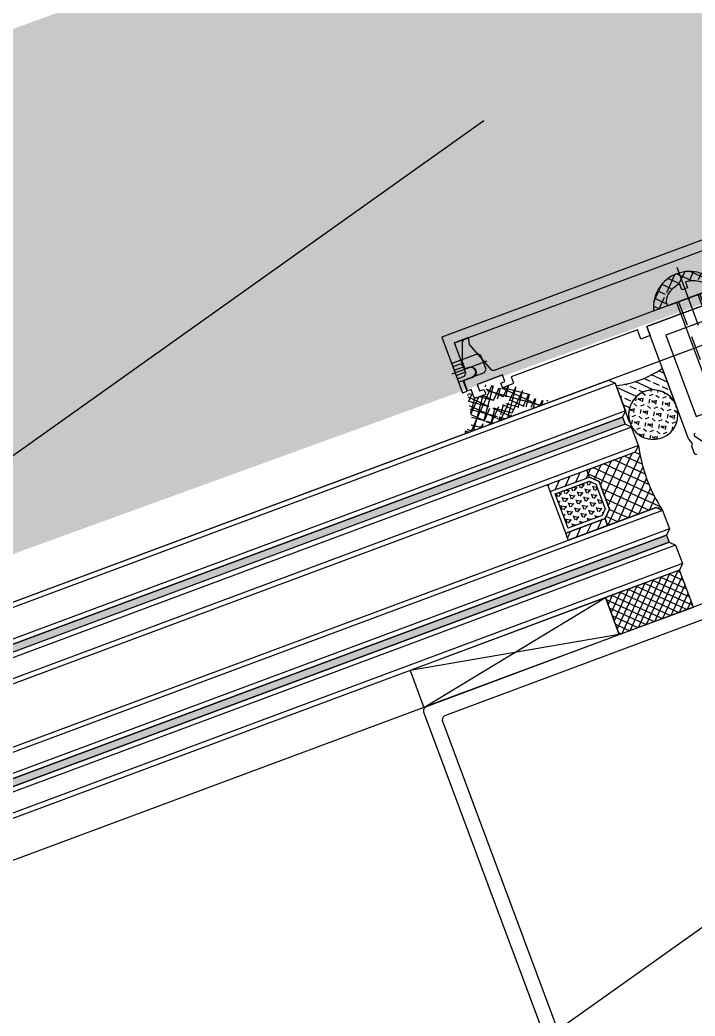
# Model space of a CAD drawing. Extents: x 12199666 to 24617114, y 1197707 to 2548648.
# Drawn here: x 12301815.4 to 12301952.1, y 1289145.8 to 1289347.6 of the extents above; entities that cross this region are included whole.
import ezdxf

# ---------------------------------------------------------------- set-up
doc = ezdxf.new("R2010")
doc.units = 0
doc.header["$LTSCALE"] = 10
doc.header["$MEASUREMENT"] = 0
for name, pattern in [('TX-PLAN-T1-F11$0$ACAD_ISO04W100', [30, 24, -3, 0, -3]), ('TX-PLAN-T1-F11$0$CENTER', [2, 1.25, -0.25, 0.25, -0.25]), ('TX-PLAN-T1-F11$0$CONTINOUS', [0]), ('TX-PLAN-T1-F11$0$DASHED', [0.75, 0.5, -0.25])]:
    doc.linetypes.add(name, pattern=pattern)
for name, color, linetype in [('TX-PLAN-T1-F11$0$01', 1, 'Continuous'), ('TX-PLAN-T1-F11$0$F-Alum', 4, 'Continuous'), ('TX-PLAN-T1-F11$0$F-Bolt', 32, 'Continuous'), ('TX-PLAN-T1-F11$0$F-center', 6, 'TX-PLAN-T1-F11$0$ACAD_ISO04W100'), ('TX-PLAN-T1-F11$0$F-dashed line', 8, 'TX-PLAN-T1-F11$0$DASHED'), ('TX-PLAN-T1-F11$0$F-Glass', 5, 'Continuous'), ('TX-PLAN-T1-F11$0$F-Glazing', 8, 'Continuous'), ('TX-PLAN-T1-F11$0$F-Misc', 1, 'Continuous'), ('TX-PLAN-T1-F11$0$F-seslants', 8, 'Continuous'), ('TX-PLAN-T1-F11$0$F_MISC', 8, 'Continuous'), ('TX-PLAN-T1-F11$0$HAT', 155, 'Continuous'), ('TX-PLAN-T1-F11$0$Hatch', 8, 'Continuous'), ('TX-PLAN-T1-F11$0$Hatch @ 1 VP1', 8, 'Continuous'), ('TX-PLAN-T1-F11$0$Hatch @ 1 VPModel', 8, 'Continuous'), ('TX-PLAN-T1-F11$0$PJ', 4, 'Continuous'), ('TX-PLAN-T1-F11$0$TC', 4, 'Continuous')]:
    doc.layers.add(name, color=color, linetype=linetype)
for name, color, linetype, lineweight in [('TX-PLAN-T1-F11$0$_EDO-ALUMINIUM-SECTION', 90, 'Continuous', 30), ('TX-PLAN-T1-F11$0$A-ANNO-SYMB', 7, 'Continuous', 25), ('TX-PLAN-T1-F11$0$幕墙线', 114, 'Continuous', 30)]:
    doc.layers.add(name, color=color, linetype=linetype, lineweight=lineweight)
doc.layers.add('TX-PLAN-T1-F11$0$bangong', color=5, linetype='Continuous', true_color=0x0000ff)

# ---------------------------------------------------------------- blocks, each defined once
blk = doc.blocks.new('*U340')
at = {"layer": 'TX-PLAN-T1-F11$0$Hatch @ 1 VP1'}
h = blk.add_hatch(dxfattribs=at)
h.set_pattern_fill('M_GASKET-PISA', color=256, style=0, pattern_type=2)
h.set_pattern_definition([(35.42361603529756, (46.60972058696914, 1.263505759628975), (-0.8694256507828639, 1.222333439680349), []), (125.4236160352975, (46.60972058696914, 1.263505759628975), (-1.222333439680349, -0.8694256507828639), [])])
edge = h.paths.add_edge_path()
edge.add_arc((-1.005758292417113, 2.700000001565058), 1.500000000000064, 269.9999999999914, 310.5724313148193)
edge.add_line((-0.03014508089836454, 1.560623478412708), (1.229683999648614, 2.639376524703948))
edge.add_arc((2.205297211167363, 1.500000001551598), 1.500000000000089, 89.99999999999142, 130.5724313148186, ccw=False)
edge.add_line((2.20529721116759, 3.000000001551598), (2.741785272946117, 3.00000000156524))
edge.add_arc((2.741785272946345, 6.00000000156524), 3.000000000000028, 269.9999999999956, 323.2382780301331)
edge.add_line((5.145179432466875, 4.204534459154274), (7.713046174758574, 7.641857975019775))
edge.add_arc((7.793159313408751, 7.58200912360553), 0.09999999999985255, 115.93827802975, 143.2382780298942, ccw=False)
edge.add_line((7.749419046879666, 7.671935699677306), (9.503507258835953, 8.525123814462859))
edge.add_arc((9.394279516007828, 8.750000003056812), 0.249999999999963, 295.9069544241082, 449.9999999998437)
edge.add_line((9.39427951600851, 9.000000003056812), (6.620583798811595, 9.000000003062269))
edge.add_line((6.620583798811595, 9.000000003062269), (4.773622509620282, 8.04671219667307))
edge.add_arc((3.62699862340969, 10.26825527831079), 2.499999999999945, 214.0621029693552, 297.299999999996, ccw=False)
edge.add_arc((1.307391891253701, 8.70000000312939), 0.2999999999997213, 34.06210296926611, 89.99999999978287)
edge.add_line((1.307391891254838, 9.000000003128662), (-1.589216802361761, 9.000000003135028))
edge.add_arc((-1.589216802362216, 8.750000003135028), 0.2499999999999152, 89.99999999989583, 256.4770942316625)
edge.add_line((-1.64767532243286, 8.506930874220416), (-0.02726917610675628, 8.096945104279257))
edge.add_arc((-0.05179766443939116, 7.999999999915417), 0.0999999999999834, -90.00000000013023, 75.80132993312759, ccw=False)
edge.add_line((-0.05179766443961853, 7.899999999915053), (-0.108955418213327, 7.899999999915053))
edge.add_arc((-0.1089554182137817, 10.39999999991505), 2.499999999999434, 215.2344178976467, 270.00000000001046, ccw=False)
edge.add_arc((-2.2326314786485, 8.900000003135574), 0.1000000000007252, 35.234417898605, 90.00000000078164)
edge.add_line((-2.232631478649864, 9.000000003135938), (-4.881168839528527, 9.000000003142304))
edge.add_arc((-4.881168839528982, 8.750000003142304), 0.2500000000000154, 89.99999999989578, 256.4770942317193)
edge.add_line((-4.939627359599399, 8.506930874227692), (-3.319221213273295, 8.096945104286533))
edge.add_arc((-3.34374970160593, 7.999999999922693), 0.0999999999999834, -90.00000000013023, 75.80132993312759, ccw=False)
edge.add_line((-3.343749701606157, 7.899999999922329), (-3.400907455379411, 7.899999999922329))
edge.add_arc((-3.400907455379865, 10.39999999992233), 2.499999999999949, 214.3262280799825, 270.0000000000104, ccw=False)
edge.add_arc((-5.548092091564513, 8.933849210224253), 0.1000000000000372, 34.32622808016425, 110.1544525972612)
edge.add_arc((-6.443927377176806, 11.37464398673728), 2.499999999999543, 265.3665045616222, 290.154452597025, ccw=False)
edge.add_line((-6.645881460149894, 8.88281442828611), (-8.091786761774756, 9.000000003144123))
edge.add_arc((-8.111982170071997, 8.750817047299279), 0.2499999999999778, 85.36650456163848, 250.7880419743665)
edge.add_line((-8.194248104436383, 8.514740119067937), (-7.412072788158412, 8.239907198840228))
edge.add_arc((-8.075076055456293, 6.352997909141777), 1.999999999999966, 8.473551534714375, 70.64005609634751, ccw=False)
edge.add_line((-6.096908078050546, 6.64770361517094), (-5.244518011203127, 2.024790390883936))
edge.add_arc((-4.749999999999773, 2.098627621301603), 0.5000000000001517, 188.4921821239047, 359.9999999997688)
edge.add_line((-4.249999999999773, 2.098627621299784), (-4.249999999999773, 2.700000001565058))
edge.add_arc((-3.949999999999818, 2.700000001565058), 0.3000000000000682, 90, 180.0000000000217, ccw=False)
edge.add_line((-3.949999999999818, 3.00000000156524), (-1.55130166063168, 3.00000000156524))
edge.add_arc((-1.55130166063168, 2.700000001565058), 0.3000000000000966, 2.7114310796605423e-11, 90, ccw=False)
edge.add_line((-1.251301660631498, 2.700000001565058), (-1.251301660631498, 1.400000001564877))
edge.add_arc((-1.051301660631452, 1.400000001564877), 0.1999999999999602, 180.0000000000408, 270)
edge.add_line((-1.051301660631452, 1.200000001565058), (-1.00575829241734, 1.200000001565058))
edge = h.paths.add_edge_path(flags=16)
edge.add_arc((-1.310476532774146, 5.200000001565058), 0.4999999999999456, 188.3111422397304, 269.9999999999739)
edge.add_line((-1.310476532774373, 4.700000001565058), (1.520024613216037, 4.700000001565058))
edge.add_arc((1.520024613216037, 5.200000001565058), 0.4999999999999762, 270, 323.238278030144)
edge.add_line((1.920590306469421, 4.900755744496564), (2.29411737345049, 5.400755744496564))
edge.add_arc((1.893551680196879, 5.700000001565058), 0.5000000000000022, 323.2382780301569, 450)
edge.add_line((1.893551680196879, 6.200000001565058), (-1.456559369031083, 6.200000001565058))
edge.add_arc((-1.456559369031311, 5.700000001565058), 0.4999999999998603, 89.99999999997395, 188.3111422397347)
edge.add_line((-1.95130821782368, 5.627725686498707), (-1.80522538156697, 5.127725686498707))
at = {"layer": 'TX-PLAN-T1-F11$0$Hatch @ 1 VPModel'}
h = blk.add_hatch(dxfattribs=at)
h.set_pattern_fill('M_GASKET-PISA', color=256, style=0, pattern_type=2)
h.set_pattern_definition([(45, (45.74999999999977, 8.999999999998408), (-1.060660171779821, 1.060660171779821), []), (135, (45.74999999999977, 8.999999999998408), (-1.060660171779821, -1.060660171779821), [])])
edge = h.paths.add_edge_path()
edge.add_arc((-1.005758292417113, 2.700000001565058), 1.500000000000064, 269.9999999999914, 310.5724313148193)
edge.add_line((-0.03014508089836454, 1.560623478412708), (1.229683999648614, 2.639376524703948))
edge.add_arc((2.205297211167363, 1.500000001551598), 1.500000000000089, 89.99999999999142, 130.5724313148186, ccw=False)
edge.add_line((2.20529721116759, 3.000000001551598), (2.741785272946117, 3.00000000156524))
edge.add_arc((2.741785272946345, 6.00000000156524), 3.000000000000028, 269.9999999999956, 323.2382780301331)
edge.add_line((5.145179432466875, 4.204534459154274), (7.713046174758574, 7.641857975019775))
edge.add_arc((7.793159313408751, 7.58200912360553), 0.09999999999985255, 115.93827802975, 143.2382780298942, ccw=False)
edge.add_line((7.749419046879666, 7.671935699677306), (9.503507258835953, 8.525123814462859))
edge.add_arc((9.394279516007828, 8.750000003056812), 0.249999999999963, 295.9069544241082, 449.9999999998437)
edge.add_line((9.39427951600851, 9.000000003056812), (6.620583798811595, 9.000000003062269))
edge.add_line((6.620583798811595, 9.000000003062269), (4.773622509620282, 8.04671219667307))
edge.add_arc((3.62699862340969, 10.26825527831079), 2.499999999999945, 214.0621029693552, 297.299999999996, ccw=False)
edge.add_arc((1.307391891253701, 8.70000000312939), 0.2999999999997213, 34.06210296926611, 89.99999999978287)
edge.add_line((1.307391891254838, 9.000000003128662), (-1.589216802361761, 9.000000003135028))
edge.add_arc((-1.589216802362216, 8.750000003135028), 0.2499999999999152, 89.99999999989583, 256.4770942316625)
edge.add_line((-1.64767532243286, 8.506930874220416), (-0.02726917610675628, 8.096945104279257))
edge.add_arc((-0.05179766443939116, 7.999999999915417), 0.0999999999999834, -90.00000000013023, 75.80132993312759, ccw=False)
edge.add_line((-0.05179766443961853, 7.899999999915053), (-0.108955418213327, 7.899999999915053))
edge.add_arc((-0.1089554182137817, 10.39999999991505), 2.499999999999434, 215.2344178976467, 270.00000000001046, ccw=False)
edge.add_arc((-2.2326314786485, 8.900000003135574), 0.1000000000007252, 35.234417898605, 90.00000000078164)
edge.add_line((-2.232631478649864, 9.000000003135938), (-4.881168839528527, 9.000000003142304))
edge.add_arc((-4.881168839528982, 8.750000003142304), 0.2500000000000154, 89.99999999989578, 256.4770942317193)
edge.add_line((-4.939627359599399, 8.506930874227692), (-3.319221213273295, 8.096945104286533))
edge.add_arc((-3.34374970160593, 7.999999999922693), 0.0999999999999834, -90.00000000013023, 75.80132993312759, ccw=False)
edge.add_line((-3.343749701606157, 7.899999999922329), (-3.400907455379411, 7.899999999922329))
edge.add_arc((-3.400907455379865, 10.39999999992233), 2.499999999999949, 214.3262280799825, 270.0000000000104, ccw=False)
edge.add_arc((-5.548092091564513, 8.933849210224253), 0.1000000000000372, 34.32622808016425, 110.1544525972612)
edge.add_arc((-6.443927377176806, 11.37464398673728), 2.499999999999543, 265.3665045616222, 290.154452597025, ccw=False)
edge.add_line((-6.645881460149894, 8.88281442828611), (-8.091786761774756, 9.000000003144123))
edge.add_arc((-8.111982170071997, 8.750817047299279), 0.2499999999999778, 85.36650456163848, 250.7880419743665)
edge.add_line((-8.194248104436383, 8.514740119067937), (-7.412072788158412, 8.239907198840228))
edge.add_arc((-8.075076055456293, 6.352997909141777), 1.999999999999966, 8.473551534714375, 70.64005609634751, ccw=False)
edge.add_line((-6.096908078050546, 6.64770361517094), (-5.244518011203127, 2.024790390883936))
edge.add_arc((-4.749999999999773, 2.098627621301603), 0.5000000000001517, 188.4921821239047, 359.9999999997688)
edge.add_line((-4.249999999999773, 2.098627621299784), (-4.249999999999773, 2.700000001565058))
edge.add_arc((-3.949999999999818, 2.700000001565058), 0.3000000000000682, 90, 180.0000000000217, ccw=False)
edge.add_line((-3.949999999999818, 3.00000000156524), (-1.55130166063168, 3.00000000156524))
edge.add_arc((-1.55130166063168, 2.700000001565058), 0.3000000000000966, 2.7114310796605423e-11, 90, ccw=False)
edge.add_line((-1.251301660631498, 2.700000001565058), (-1.251301660631498, 1.400000001564877))
edge.add_arc((-1.051301660631452, 1.400000001564877), 0.1999999999999602, 180.0000000000408, 270)
edge.add_line((-1.051301660631452, 1.200000001565058), (-1.00575829241734, 1.200000001565058))
edge = h.paths.add_edge_path(flags=16)
edge.add_arc((-1.310476532774146, 5.200000001565058), 0.4999999999999456, 188.3111422397304, 269.9999999999739)
edge.add_line((-1.310476532774373, 4.700000001565058), (1.520024613216037, 4.700000001565058))
edge.add_arc((1.520024613216037, 5.200000001565058), 0.4999999999999762, 270, 323.238278030144)
edge.add_line((1.920590306469421, 4.900755744496564), (2.29411737345049, 5.400755744496564))
edge.add_arc((1.893551680196879, 5.700000001565058), 0.5000000000000022, 323.2382780301569, 450)
edge.add_line((1.893551680196879, 6.200000001565058), (-1.456559369031083, 6.200000001565058))
edge.add_arc((-1.456559369031311, 5.700000001565058), 0.4999999999998603, 89.99999999997395, 188.3111422397347)
edge.add_line((-1.95130821782368, 5.627725686498707), (-1.80522538156697, 5.127725686498707))
blk = doc.blocks.new('TX-PLAN-T1-F11$0$A$C08103915')
at = {"layer": 'TX-PLAN-T1-F11$0$Hatch'}
blk.add_blockref('*U340', (0, 0), dxfattribs=at)
blk = doc.blocks.new('*U170')
at = {"layer": 'TX-PLAN-T1-F11$0$HAT'}
h = blk.add_hatch(dxfattribs=at)
h.set_pattern_fill('ANSI33', color=256, scale=0.8333333333333334)
h.set_pattern_definition([(45, (-71600.10462562989, -19870.70319001427), (-1.870886691889406, 1.870886691889406), []), (45, (-71598.23373812989, -19870.70319001427), (-1.870886691889406, 1.870886691889406), [1.322916666666667, -0.6614583333333337])])
edge = h.paths.add_edge_path()
edge.add_arc((5, 18.47060166783501), 19.13538936034043, 254.8530260690202, 285.14697393097975, ccw=False)
edge.add_line((0, -5.921189464667496e-16), (0, -7.911287266330572))
edge.add_arc((5, -8.171557151248035), 5.006769458742329, 2.979783772836811, 177.0202162271633, ccw=False)
edge.add_line((10, -7.911287266330572), (10, -8.881784197001252e-16))
h = blk.add_hatch(dxfattribs=at)
h.set_pattern_fill('HEX', color=256, scale=0.8333333333333334)
h.set_pattern_definition([(0, (-71600.10462562989, -19870.70319001427), (0, 1.374815), [0.79375, -1.5875]), (120, (-71600.10462562989, -19870.70319001427), (-1.190624715503903, -0.6874074999999996), [0.7937499999999992, -1.587499999999998]), (59.99999999999999, (-71599.31087562989, -19870.70319001427), (-1.190624715503903, 0.6874075000000001), [0.7937499999999998, -1.5875])])
edge = h.paths.add_edge_path()
edge.add_arc((5, -8.17155715124803), 5.006769458742329, 0, 360)
at = {"layer": 'TX-PLAN-T1-F11$0$01'}
blk.add_lwpolyline([(10, -5.921189464667496e-16, -0.1329575385010826), (0, -5.921189464667496e-16), (0, -7.911287266330572, -0.9492999147649731), (10, -7.911287266330572)], format="xyb", close=True, dxfattribs=at)
blk.add_circle((5, -8.17155715124803), 5.006769458742329, dxfattribs=at)
blk = doc.blocks.new('*U163')
at = {"linetype": 'Continuous'}
for points in [[(-39.56000000512402, 1.000000000547189), (-39.55999974921176, 715.1501505394342), (-41.07999974921176, 715.1501505388864), (-41.08000000512402, 0.9999999999995453)], [(-14.04000000000174, 1.000000001268106), (-14.03999974408948, 715.1501505401551), (-15.55999974408948, 715.150150540155), (-15.56000000000174, 1.000000001268219)]]:
    blk.add_hatch(color=4, dxfattribs=at).paths.add_polyline_path(points)
at = {"layer": 'TX-PLAN-T1-F11$0$TC'}
h = blk.add_hatch(dxfattribs=at)
h.set_pattern_fill('ANSI31', color=256, scale=0.5, style=0)
h.set_pattern_definition([(45, (41571.46289831595, 2291.421798867439), (-1.122532015133644, 1.122532015133644), [])])
h.paths.add_polyline_path([(-32.06000000512402, 19.99999538405465), (-32.06000001701294, 11.49999538405465), (-33.56000002024346, 11.49999538405465), (-33.56000000835455, 19.99999538405465)])
h = blk.add_hatch(dxfattribs=at)
h.set_pattern_fill('HONEY', color=256, scale=0.3, style=0)
h.set_pattern_definition([(0, (41571.46289831595, 2291.421798879027), (1.42875, 0.8248889999999999), [0.9524999999999999, -1.905]), (120, (41571.46289831595, 2291.421798879027), (-1.428749829302342, 0.8248892956570172), [0.9524999999999981, -1.904999999999996]), (59.99999999999999, (41571.46289831595, 2291.421798879027), (1.706976584081587e-07, 1.649778295657017), [-1.905, 0.9524999999999999])])
h.paths.add_polyline_path([(-24.89137084665388, 10.79999538405756), (-23.8599999967523, 11.83136623395914), (-23.8599999967523, 19.19999538405902), (-31.26000000836619, 19.19999538405902), (-31.26000000836619, 11.83136623395914), (-30.22862915846461, 10.79999538405756)])
h = blk.add_hatch(dxfattribs=at)
h.set_pattern_fill('ANSI31', color=256, scale=0.5, style=0)
h.set_pattern_definition([(45, (41571.46289831595, 2291.421798879027), (-1.122532015133644, 1.122532015133644), [])])
h.paths.add_polyline_path([(-23.06000000865286, 19.99999538405465), (-23.05999999676395, 11.49999538405465), (-21.55999999353342, 11.49999538405465), (-21.56000000542234, 19.99999538405465)])
h = blk.add_hatch(dxfattribs=at)
h.set_pattern_fill('ANSI31', color=256, scale=0.5, style=0)
h.set_pattern_definition([(45, (41571.46289831595, 2291.421798876314), (-1.122532015133644, 1.122532015133644), [])])
h.paths.add_polyline_path([(-23.05999999999447, 19.99999538405465), (-23.05999998811283, 11.49999538405465), (-21.55999998488231, 11.49999538405465), (-21.55999999676395, 19.99999538405465)])
h = blk.add_hatch(dxfattribs=at)
h.set_pattern_fill('ANSI37', color=256, scale=0.5, style=0)
h.set_pattern_definition([(45, (41571.46289831595, 2291.421798879027), (-1.122532015133644, 1.122532015133644), []), (135, (41571.46289831595, 2291.421798879027), (-1.122532015133644, -1.122532015133644), [])])
edge = h.paths.add_edge_path()
edge.add_line((-27.560000006521, 9.999995384054653), (-30.56000000835455, 9.999995384054653))
edge.add_line((-30.56000000835455, 9.999995384054653), (-32.06000000835455, 11.49999538405465))
edge.add_line((-32.06000000835455, 11.49999538405465), (-33.56000000512402, 11.49999538405465))
edge.add_line((-33.56000000512402, 11.49999538405465), (-33.56000000512402, 1.000000001267761))
edge.add_line((-33.56000000512402, 1.000000001267761), (-34.56000000512402, 1.267761007284207e-09))
edge.add_arc((-27.56000000688844, -31.14559677375994), 31.92253433623205, 77.33320347818409, 102.66679652181591, ccw=False)
edge.add_line((-20.56000000865286, 1.267761007284207e-09), (-21.56000000865286, 1.000000001267761))
edge.add_line((-21.56000000865286, 1.000000001267761), (-21.56000000865286, 11.49999538405465))
edge.add_line((-21.56000000865286, 11.49999538405465), (-23.06000000542234, 11.49999538405465))
edge.add_line((-23.06000000542234, 11.49999538405465), (-24.56000000542234, 9.999995384054653))
edge.add_line((-24.56000000542234, 9.999995384054653), (-27.560000006521, 9.999995384054653))
at = {"color": 4, "linetype": 'Continuous'}
for points in [[(-39.56000000512402, 1.000000000547189), (-39.55999974921176, 715.1501505394342), (-41.07999974921176, 715.1501505388864), (-41.08000000512402, 0.9999999999995453)], [(-14.04000000000174, 1.000000001268106), (-14.03999974408948, 715.1501505401551), (-15.55999974408948, 715.150150540155), (-15.56000000000174, 1.000000001268219)]]:
    blk.add_lwpolyline(points, close=True, dxfattribs=at)
at = {"layer": 'TX-PLAN-T1-F11$0$F-Glass'}
for points in [[(-49.07999974921176, 715.1501505388866), (-49.08000000512402, 0.9999999999995453), (-48.08000000512402, -4.547473508864641e-13), (-42.08000000512402, -4.547473508864641e-13), (-41.08000000512402, 0.9999999999995453), (-41.07999974921176, 715.1501505388868)], [(-33.55999974921176, 715.150150540155), (-33.56000000512402, 1.000000001267765), (-34.56000000512402, 1.267764559997886e-09), (-38.56000000512402, 5.471889608088532e-10), (-39.56000000512402, 1.000000000547189), (-39.55999974921176, 715.1501505394344)], [(-21.55999974408948, 715.150150540155), (-21.55999999999447, 1.000000001267765), (-20.55999999999447, 1.267764559997886e-09), (-16.55999999999447, 1.267764559997886e-09), (-15.55999999999447, 1.000000001267765), (-15.55999974408948, 715.150150540155)], [(-14.03999974408948, 715.1501505401551), (-14.04000000000174, 1.000000001268106), (-13.04000000000174, 1.268105620511051e-09), (-9.040000000001742, 1.988681219700084e-09), (-8.040000000001742, 1.000000001988681), (-8.03999974408948, 715.150150540876)]]:
    blk.add_lwpolyline(points, dxfattribs=at)
at = {"layer": 'TX-PLAN-T1-F11$0$PJ'}
for points in [[(-32.06000000512402, 19.99999538405465), (-32.06000001701294, 11.49999538405465), (-33.56000002024346, 11.49999538405465), (-33.56000000835455, 19.99999538405465)], [(-23.06000000865286, 19.99999538405465), (-23.05999999676395, 11.49999538405465), (-21.55999999353342, 11.49999538405465), (-21.56000000542234, 19.99999538405465)], [(-23.05999999999447, 19.99999538405465), (-23.05999998811283, 11.49999538405465), (-21.55999998488231, 11.49999538405465), (-21.55999999676395, 19.99999538405465)]]:
    blk.add_lwpolyline(points, close=True, dxfattribs=at)
at = {"layer": 'TX-PLAN-T1-F11$0$PJ', "ltscale": 3}
for points in [[(-24.55999999676395, 9.999995384054653), (-23.05999999676395, 11.49999538405465), (-23.05999999676395, 19.99999538405465), (-32.06000000835455, 19.99999538405465), (-32.06000000835455, 11.49999538405465), (-30.56000000835455, 9.999995384054653)], [(-24.89137084665388, 10.79999538405756), (-23.8599999967523, 11.83136623395914), (-23.8599999967523, 19.19999538405902), (-31.26000000836619, 19.19999538405902), (-31.26000000836619, 11.83136623395914), (-30.22862915846461, 10.79999538405756)]]:
    blk.add_lwpolyline(points, close=True, dxfattribs=at)
at = {"layer": 'TX-PLAN-T1-F11$0$PJ'}
blk.add_lwpolyline([(-27.560000006521, 9.999995384054653), (-30.56000000835455, 9.999995384054653), (-32.06000000835455, 11.49999538405465), (-33.56000000512402, 11.49999538405465), (-33.56000000512402, 1.000000001267761), (-34.56000000512402, 1.267761007284207e-09, -0.1109910802000259), (-20.56000000865286, 1.267761007284207e-09), (-21.56000000865286, 1.000000001267761), (-21.56000000865286, 11.49999538405465), (-23.06000000542234, 11.49999538405465), (-24.56000000542234, 9.999995384054653)], format="xyb", close=True, dxfattribs=at)
at = {"layer": 'TX-PLAN-T1-F11$0$TC', "color": 9, "linetype": 'Continuous'}
for p, q in [((-48.08000000512402, -4.547473508864641e-13), (-48.07999974921176, 715.1501505388866)), ((-42.08000000512402, -4.547473508864641e-13), (-42.07999974921176, 715.1501505388868)), ((-38.56000000512402, 5.471889608088532e-10), (-38.55999974921176, 715.1501505394344)), ((-34.56000000512402, 1.267764559997886e-09), (-34.55999974921176, 715.150150540155)), ((-20.55999999999447, 1.267764559997886e-09), (-20.55999974408948, 715.150150540155)), ((-16.55999999999447, 1.267764559997886e-09), (-16.55999974408948, 715.150150540155)), ((-13.04000000000174, 1.268105620511051e-09), (-13.03999974408948, 715.1501505401551)), ((-9.040000000001742, 1.988681219700084e-09), (-9.03999974408948, 715.150150540876))]:
    blk.add_line(p, q, dxfattribs=at)
blk = doc.blocks.new('*U162')
at = {"layer": 'TX-PLAN-T1-F11$0$F-Misc'}
blk.add_lwpolyline([(0, -8.000024006068998), (0, 0), (-42.21253623487424, 0), (-42.21253623487424, -8.000024006068998)], close=True, dxfattribs=at)
for points in [[(0, -8.000024006068998), (-42.21253623487424, 0)], [(-42.21253623487424, -8.000024006068998), (0, 0)]]:
    blk.add_lwpolyline(points, dxfattribs=at)
blk = doc.blocks.new('TX-PLAN-T1-F11$0$ld')
blk.add_lwpolyline([(2, 3.637978807091713e-12), (2, 5.599999999954889), (1.5, 6.099999999954889), (-1.5, 6.099999999954889), (-2, 5.599999999954889), (-2, -3.637978807091713e-12)])
at = {"layer": 'TX-PLAN-T1-F11$0$A-ANNO-SYMB', "color": 0}
blk.add_line((-2, -3.637978807091713e-12), (2, 3.637978807091713e-12), dxfattribs=at)
at = {"layer": 'TX-PLAN-T1-F11$0$F-center'}
blk.add_lwpolyline([(0, -0.6418073780077975), (0, 6.887223995901877)], dxfattribs=at)
at = {"layer": 'TX-PLAN-T1-F11$0$F-dashed line'}
for points in [[(1.299999999988358, 3.637978807091713e-12), (1.299999999988358, 1.519894829230907), (0.7404679261962883, 1.999999999952706), (-0.7404679261962883, 1.999999999952706), (-1.299999999988358, 1.519894829230907), (-1.299999999988358, -3.637978807091713e-12)], [(-0.5557468123733997, 0), (-0.5557468123733997, 1.999999999952706)], [(0.5557468123733997, 0), (0.5557468123733997, 1.999999999952706)]]:
    blk.add_lwpolyline(points, dxfattribs=at)
blk = doc.blocks.new('TX-PLAN-T1-F11$0$qertqtwet')
at = {"layer": 'TX-PLAN-T1-F11$0$F-Glazing'}
h = blk.add_hatch(dxfattribs=at)
h.set_pattern_fill('ANSI37', color=256, angle=270.0000000000034, style=0)
h.set_pattern_definition([(315.0000000000033, (-29614.42304775224, -25731.69154979243), (1.122532015133579, 1.122532015133709), []), (45.00000000000334, (-29614.42304775224, -25731.69154979243), (-1.122532015133709, 1.122532015133579), [])])
h.paths.add_polyline_path([(-29820.57937317537, -22812.52878940574), (-29818.8122062625, -22812.52878940575), (-29818.8122062625, -22810.33161240899, 0.323428697050681), (-29824.22649746502, -22816.97082330404), (-29822.2096299913, -22816.97082330405, -0.1185157189850159), (-29821.23881053725, -22812.93261066923, -0.2818610536571748)])
h.paths.add_polyline_path([(-29822.2096299913, -22816.97082330405), (-29824.22649746502, -22816.97082330404, 0.3560576311528728), (-29818.8122062625, -22824.46540130571), (-29818.8122062625, -22821.41285720236), (-29820.57937317537, -22821.41285720236, -0.2818610536571745), (-29821.23881053725, -22821.00903593886, -0.1185157189850159)])
at = {"color": 8, "linetype": 'TX-PLAN-T1-F11$0$DASHED'}
for p, q in [((-29818.81220626278, -22814.88745477372, -46928.13187290396), (-29758.81220626278, -22814.88745477372, -46928.13187290396)), ((-29818.81220626278, -22814.88745477372, -46928.13187290396), (-29758.81220626278, -22814.88745477372, -46928.13187290396)), ((-29818.81220626278, -22819.05412144038, -46928.13187290396), (-29758.81220626278, -22819.05412144038, -46928.13187290396)), ((-29818.81220626278, -22819.05412144038, -46928.13187290396), (-29758.81220626278, -22819.05412144038, -46928.13187290396))]:
    blk.add_line(p, q, dxfattribs=at)
at = {"color": 8, "linetype": 'TX-PLAN-T1-F11$0$CENTER'}
blk.add_line((-29825.47887292947, -22816.97078810705, -46928.13187290396), (-29754.64553959612, -22816.97078810705, -46928.13187290396), dxfattribs=at)
blk.add_line((-29825.47887292947, -22816.97078810705, -46928.13187290396), (-29754.64553959612, -22816.97078810705, -46928.13187290396), dxfattribs=at)
blk.add_arc((-29816.92428280844, -22817.39850685732, -23464.06593645198), 7.314728437362906, 104.9572881810436, 255.0427118187282)
at = {"layer": 'TX-PLAN-T1-F11$0$F-Bolt', "elevation": -46928.13187290396}
blk.add_lwpolyline([(-29820.98789410364, -22820.49255707884, 0.2099352819367999), (-29819.32357117219, -22821.47078796239), (-29818.81220753584, -22821.47078810705), (-29818.81220498975, -22812.47078810705), (-29819.3235686261, -22812.47078796277, 0.2099352819368), (-29820.98789211101, -22813.44901790502, 0.1433843212667726), (-29822.08493336194, -22816.35715081947), (-29820.79994085657, -22816.35715118109), (-29820.79994120376, -22817.58442390836), (-29822.08493370902, -22817.58442354483, 0.1433843212667727)], format="xyb", close=True, dxfattribs=at)
blk.add_lwpolyline([(-29820.98789410364, -22820.49255707884, 0.2099352819367999), (-29819.32357117219, -22821.47078796239), (-29818.81220753584, -22821.47078810705), (-29818.81220498975, -22812.47078810705), (-29819.3235686261, -22812.47078796277, 0.2099352819368), (-29820.98789211101, -22813.44901790502, 0.1433843212667726), (-29822.08493336194, -22816.35715081947), (-29820.79994085657, -22816.35715118109), (-29820.79994120376, -22817.58442390836), (-29822.08493370902, -22817.58442354483, 0.1433843212667727)], format="xyb", close=True, dxfattribs=at)
blk.add_lwpolyline([(-29818.81220626278, -22819.47078810705), (-29759.22887292947, -22819.47078810705), (-29758.81220626278, -22819.05412144038), (-29758.81220626278, -22814.88745477372), (-29759.22887292947, -22814.47078810705), (-29818.81220626278, -22814.47078810705)], dxfattribs=at)
blk.add_lwpolyline([(-29818.81220626278, -22819.47078810705), (-29759.22887292947, -22819.47078810705), (-29758.81220626278, -22819.05412144038), (-29758.81220626278, -22814.88745477372), (-29759.22887292947, -22814.47078810705), (-29818.81220626278, -22814.47078810705)], dxfattribs=at)
blk = doc.blocks.new('*U193')
at = {"layer": 'TX-PLAN-T1-F11$0$F-seslants'}
h = blk.add_hatch(dxfattribs=at)
h.set_pattern_fill('ANSI37', color=256, scale=9.999999999999995, angle=30.01599999542883)
h.set_pattern_definition([(75.01599999542881, (3490.544448646251, 60834.22844893679), (-1.207497580646402, 0.3231866221443672), []), (165.0159999954287, (3490.544448646251, 60834.22844893679), (-0.3231866221443678, -1.207497580646402), [])])
h.paths.add_polyline_path([(469.7937156085391, -538.542800594063), (455.9395437089261, -546.5466697196389), (459.9414782244712, -553.4737555874599), (473.7956501238514, -545.4698864619568)])
at = {"layer": 'TX-PLAN-T1-F11$0$F-Alum'}
blk.add_line((506.3449489404447, -517.4263246265182), (1074.011602525134, -189.4724320953683), dxfattribs=at)
for points in [[(455.4729844129179, -567.7718404594343), (455.4729844129179, -567.7718404594343), (446.3959872892592, -552.0601956466271), (505.8266415628605, -517.7257626117789, 0.4142135629107179), (506.192285489291, -516.359635047178), (401.1615129876882, -334.5582640464709), (322.3892650641501, -380.0667758264462)], [(439.369238186162, -573.3344405092794), (418.1223877749871, -585.6092291673849), (325.3936407528818, -425.1025364142552), (325.3857700543012, -381.800288240629), (399.198695463594, -339.1568885540619, -0.4142135618083592), (400.5648230256047, -339.522532479692), (502.0939028023276, -515.2627032643359, -0.4142135629305874), (501.7282588758972, -516.6288308289368), (442.4707817491144, -550.8632155012601, 0.4142135623737295), (442.397652963642, -551.1364410138922), (451.2549298969097, -566.4678058499121)], [(461.4410789583344, -581.2579472162324, 0.5206607007260496), (461.4837110906374, -580.7682579129614), (459.6484452183358, -579.9007907893683, 0.2679490000005528)], [(460.3921727570705, -577.1994643999496, -0.414214000003529), (460.8150092749856, -577.16468971016, -0.08748899999878039), (460.8815638804808, -577.2448508192174), (461.6254686759785, -578.5489749854896, -0.2637250000033299), (461.6262621562928, -578.8448641096329, 0.3595080000004977), (461.6936102539767, -579.2209144837834), (462.4485554799903, -579.8611204480549, -0.08610609256696022), (462.5581134948879, -579.9923422110442), (474.7123951152898, -601.0306250431167), (466.1576926645357, -605.9728779365832), (457.6130095296539, -610.9093424355378)], [(385.3697887959424, -667.0497999373765), (477.5342742071953, -613.8042877217376), (477.5342742069624, -613.8042877217231), (494.8519890848547, -603.7994513208541), (494.8519890848547, -603.7994513208978), (515.2526503666304, -592.0135269059829), (509.2227795810904, -581.5762165036285), (508.3568938372191, -582.0764583237324), (509.5112178020645, -584.0745173121395), (507.7794463143218, -585.0750009522017, 1), (508.7799299543258, -586.8067724399589), (509.6458156981971, -586.3065306199424), (512.5203952384181, -591.2822390548536), (509.9227380075026, -592.7829645162565), (509.9227380093653, -592.7829645187594), (512.5203952402808, -591.2822390573419), (512.520395238651, -591.2822390583169), (495.5832769325934, -601.067196193093)]]:
    blk.add_lwpolyline(points, format="xyb", dxfattribs=at)
for points in [[(474.7123976727016, -601.0306235656317), (473.7119150084909, -599.2988515140751), (475.4436870599166, -598.2983688498207), (476.4441697243601, -600.0301409013337), (500.0577016519383, -586.3880869724089), (499.4252806827426, -585.2934078017715), (499.4164095895831, -585.1463000204094), (499.4975773838814, -585.0232911393541), (501.2667130958289, -584.001221339262), (501.3808508836664, -583.9352813521982), (501.5368297582027, -584.0735180404299), (501.9489546776749, -584.7868792145746), (501.1499901625793, -585.248459124341), (501.8648361156229, -586.4858105297317), (506.6015543118119, -583.7493010650505), (505.8867083590012, -582.5119496595871), (505.0877438439056, -582.9735295692808), (504.6756189246662, -582.2601683951216), (504.6337778379675, -582.0559917198116), (504.7149456322659, -581.9329828387272), (506.4840813442133, -580.9109130386933), (506.63118912559, -580.90204194549), (506.7541980065871, -580.9832097398466), (507.6503789238632, -582.5344400618924), (508.3352056511212, -582.1388001393061), (509.3243054575287, -583.8508669573057), (509.3052286580205, -583.8618880568538)], [(495.5832769325934, -601.067196193093), (495.5832769325934, -601.0671961930348), (474.8020190792158, -613.0729998740571), (474.8020190792158, -613.0729998739698), (386.1010766436812, -664.3175448094407)], [(381.2788209777791, -657.8256456259696), (381.2597441703547, -657.8366667300434), (380.0398544089403, -655.7251176545396), (455.8812394279521, -611.9098305052466), (454.8807539343834, -610.1780535563303), (456.612525985809, -609.1775708921195), (457.6130086500198, -610.909342943618), (474.7123976727016, -601.0306235656317)]]:
    blk.add_lwpolyline(points, dxfattribs=at)
at = {"layer": 'TX-PLAN-T1-F11$0$F-Alum', "linetype": 'TX-PLAN-T1-F11$0$CONTINOUS', "ltscale": 15555}
blk.add_lwpolyline([(386.8719783208799, -654.5943518436106), (467.0768878774252, -608.2581576754019), (467.1865810544696, -607.8483194061846), (467.5964193237014, -607.9580125833891), (503.7120713072363, -587.0931818447134, -0.2963790067036685), (504.2562180578243, -587.1217130389268), (509.5048460268881, -591.414830050373), (509.7787096002139, -592.4164107431134, 0.5575365158333588), (510.0783953033388, -592.5775490900851), (510.7740861696657, -592.1756327085313, 0.2840790438404123), (511.0230586079415, -591.712592832002), (510.4276106373873, -587.9536942196864, 0.1428492727586986), (510.3876624978147, -587.7905220380635), (509.6092513059266, -586.4431433763093), (508.8299541363958, -586.8933610143285, -1), (507.7294221322518, -584.988412377832), (509.1581635049079, -584.1629961035942, 0.414213562373095), (509.2678566819523, -583.753157834406), (509.2678566819523, -583.753157834406)], format="xyb", dxfattribs=at)
at = {"layer": 'TX-PLAN-T1-F11$0$F-Alum'}
blk.add_lwpolyline([(458.7099413010292, -606.8109597437433), (470.6140261408873, -599.933700118956), (461.8043520050123, -584.6847326377465), (449.900267165387, -591.5619922624755)], close=True, dxfattribs=at)
at = {"layer": 'TX-PLAN-T1-F11$0$F-seslants'}
blk.add_lwpolyline([(469.7937156085391, -538.542800594063), (455.9395437089261, -546.5466697196389), (459.9414782244712, -553.4737555874599), (473.7956501238514, -545.4698864619568)], close=True, dxfattribs=at)
at = {"layer": 'TX-PLAN-T1-F11$0$F_MISC', "xscale": -1}
for name, p, rotation in [('*U163', (455.0536482434254, -547.0122760293452), 300.0159999954287), ('*U170', (470.1903338946868, -593.2032168353762, -7.751101684824493e-07), 210.0159999748984)]:
    blk.add_blockref(name, p, dxfattribs=dict(at, rotation=rotation))
at = {"layer": 'TX-PLAN-T1-F11$0$F_MISC'}
for name, p, rotation in [('*U162', (473.7956621800549, -545.4699073303491), 210.0159999954284), ('TX-PLAN-T1-F11$0$qertqtwet', (-34206.12903104257, 13797.59694571102, 46928.13187290396), 120.0159999954234), ('TX-PLAN-T1-F11$0$ld', (511.3775871859398, -585.3060469798511), 120.0159999754226)]:
    blk.add_blockref(name, p, dxfattribs=dict(at, rotation=rotation))
at = {"layer": 'TX-PLAN-T1-F11$0$F_MISC', "extrusion": (-4.753630675954406e-07, 1.025034717925372e-06, 0.9999999999993616), "xscale": -1, "rotation": 30.0159998354306}
blk.add_blockref('TX-PLAN-T1-F11$0$A$C08103915', (504.5562576858272, -585.4893207987, -0.000829449095474531), dxfattribs=at)
blk = doc.blocks.new('TX-PLAN-T1-F11$0$A$C21521A5F')
at = {"rotation": 90}
blk.add_blockref('*U193', (388.7170751225203, 19760.21975712478, 0.0004146164392175001), dxfattribs=at)
blk = doc.blocks.new('TX-PLAN-T1-F11$0$标准层幕墙0118')
at = {"color": 3, "rotation": 90}
blk.add_blockref('TX-PLAN-T1-F11$0$A$C21521A5F', (22760.21984725795, 37461.28223098579, -0.0004146164392191675), dxfattribs=at)
blk = doc.blocks.new('TX-PLAN-T1-F11')
at = {"layer": 'TX-PLAN-T1-F11$0$bangong'}
h = blk.add_hatch(dxfattribs=at)
h.set_pattern_fill('ANSI31', color=256, scale=100)
h.set_pattern_definition([(35.42361568638237, (12267498.76065116, 1237188.209494983), (-92.0142139200649, 129.363622926511), [])])
h.paths.add_polyline_path([(12311684.18336611, 1287370.210507017), (12310206.36976081, 1278610.927855134), (12302958.7966133, 1279833.690537009), (12302775.84162168, 1278749.276510726), (12300113.46885065, 1279198.456067521), (12299082.01873722, 1273084.854827092), (12299673.66233511, 1272985.036269651), (12298342.75916021, 1265096.519714597), (12297751.20815149, 1265196.322650944), (12297252.11954068, 1262238.129415706), (12297843.6397387, 1262138.331677556), (12297460.90569874, 1259869.79413769), (12299531.67664484, 1259520.426090187), (12299348.73406536, 1258436.086736571), (12307533.15646735, 1257055.260102745), (12306093.66360394, 1248523.111785988), (12305034.8156649, 1248138.598779066), (12304987.2896874, 1248120.884374847), (12304730.88532002, 1248810.1552251), (12304726.2279362, 1248813.755302423), (12304668.76189766, 1248792.335929501), (12303555.71862895, 1248388.142278736), (12303508.19265145, 1248370.427874517), (12303251.78828407, 1249059.69872477), (12303247.13090024, 1249063.298802093), (12303189.66486171, 1249041.879429172), (12302076.62159299, 1248637.685778406), (12302029.09561549, 1248619.971374187), (12301772.69124811, 1249309.242224441), (12301768.03386428, 1249312.842301764), (12301710.56782575, 1249291.422928842), (12300597.52455704, 1248887.229278077), (12300549.99857954, 1248869.514873858), (12300293.59421215, 1249558.785724111), (12300288.93682833, 1249562.385801434), (12300231.47078979, 1249540.966428512), (12299118.42752108, 1249136.772777747), (12299070.90154358, 1249119.058373528), (12298814.4971762, 1249808.329223781), (12298809.83979237, 1249811.929301104), (12298752.37375384, 1249790.509928182), (12297639.33048512, 1249386.316277418), (12297591.80450763, 1249368.601873198), (12297335.40014024, 1250057.872723451), (12297330.74275642, 1250061.472800774), (12297273.27671788, 1250040.053427853), (12296160.23344917, 1249635.859777088), (12296112.70747167, 1249618.145372869), (12295856.30310429, 1250307.416223122), (12295851.64572046, 1250311.016300445), (12295794.17968193, 1250289.596927523), (12294681.13641321, 1249885.403276758), (12294633.61043572, 1249867.688872539), (12294377.20606833, 1250556.959722792), (12294372.54868451, 1250560.559800115), (12294315.08264597, 1250539.140427193), (12293202.03937726, 1250134.946776428), (12293154.51339976, 1250117.232372209), (12292896.37247753, 1250811.171460559), (12292836.97187973, 1250784.745247274), (12291908.2772282, 1250382.531343024), (12291867.16237681, 1250364.240115792), (12291547.28495182, 1251083.257633011), (12291482.39475784, 1251070.585970619), (12290489.94021968, 1250886.969781256), (12290445.77444349, 1250878.345152928), (12290294.64825905, 1251652.245776173), (12290228.30317677, 1251656.873738757), (12289222.19786628, 1251737.079845253), (12289177.30695085, 1251740.211252583), (12289232.17744772, 1252526.818223604), (12289169.30588734, 1252548.50358447), (12288218.47681304, 1252887.037167406), (12288175.93617847, 1252901.710081621), (12288433.044248, 1253647.133946957), (12288377.95346105, 1253684.391069287), (12287547.54072607, 1254258.059618989), (12287510.26477772, 1254283.268817198), (12287951.9962696, 1254936.441525879), (12287908.46045644, 1254986.717971193), (12287255.35459211, 1255756.220177345), (12287225.89705826, 1255790.238609117), (12287822.05035732, 1256306.464815688), (12287791.11153031, 1256365.586334077), (12287330.16118586, 1257267.991576919), (12287309.29652999, 1257307.862194365), (12288006.71543675, 1257672.827836192), (12287983.76926086, 1257734.390134638), (12287579.57561009, 1258847.433403349), (12287561.86120587, 1258894.959380847), (12288251.13205613, 1259151.363748232), (12288254.73213345, 1259156.021132058), (12288233.31276053, 1259213.487170594), (12287829.11910976, 1260326.530439305), (12287811.40470554, 1260374.056416802), (12288500.6755558, 1260630.460784187), (12288504.27563312, 1260635.118168013), (12288482.8562602, 1260692.584206549), (12288078.66260943, 1261805.62747526), (12288060.94820521, 1261853.153452758), (12288750.21905547, 1262109.557820143), (12288753.81913279, 1262114.215203969), (12288732.39975987, 1262171.681242505), (12288328.2061091, 1263284.724511216), (12288310.49170488, 1263332.250488713), (12288999.76255514, 1263588.654856098), (12289003.36263246, 1263593.312239924), (12288981.94325954, 1263650.77827846), (12288577.74960877, 1264763.821547171), (12288560.03520455, 1264811.347524669), (12289249.30605481, 1265067.751892054), (12289252.90613213, 1265072.40927588), (12289231.48675921, 1265129.875314416), (12288827.29310844, 1266242.918583128), (12288809.57870422, 1266290.444560624), (12289498.84955448, 1266546.848928009), (12289502.4496318, 1266551.506311836), (12289481.03025888, 1266608.972350372), (12289076.83660812, 1267722.015619083), (12289059.12220389, 1267769.54159658), (12289748.39305415, 1268025.945963965), (12289751.99313147, 1268030.603347791), (12289730.57375855, 1268088.069386327), (12289326.38010778, 1269201.112655038), (12289308.66570356, 1269248.638632536), (12289997.93655382, 1269505.042999921), (12290001.53663114, 1269509.700383747), (12289980.11725822, 1269567.166422283), (12289575.92360746, 1270680.209690994), (12289558.20920323, 1270727.735668491), (12290247.48005349, 1270984.140035876), (12290251.08013081, 1270988.797419702), (12290229.66075789, 1271046.263458238), (12289825.46710713, 1272159.306726949), (12289807.7527029, 1272206.832704447), (12290497.02355316, 1272463.237071831), (12290500.62363048, 1272467.894455658), (12290479.20425756, 1272525.360494193), (12290075.0106068, 1273638.403762905), (12290057.29620258, 1273685.929740402), (12290746.56705283, 1273942.334107787), (12290750.16713015, 1273946.991491613), (12290728.74775723, 1274004.457530149), (12290324.55410647, 1275117.500798861), (12290306.83970224, 1275165.026776358), (12290996.1105525, 1275421.431143743), (12290999.71062982, 1275426.088527569), (12290978.2912569, 1275483.554566104), (12290574.09760614, 1276596.597834816), (12290556.38320192, 1276644.123812313), (12291245.65405217, 1276900.528179698), (12291249.25412949, 1276905.185563524), (12291227.83475657, 1276962.65160206), (12290823.64110581, 1278075.694870772), (12290805.92670159, 1278123.220848269), (12291495.19755184, 1278379.625215654), (12291498.79762916, 1278384.28259948), (12291477.37825624, 1278441.748638015), (12291073.18460548, 1279554.791906727), (12291055.47020126, 1279602.317884224), (12291744.74105151, 1279858.722251609), (12291748.34112883, 1279863.379635435), (12291726.92175591, 1279920.845673971), (12291322.72810515, 1281033.888942682), (12291305.01370093, 1281081.41492018), (12291994.28455118, 1281337.819287565), (12291997.8846285, 1281342.47667139), (12291976.46525558, 1281399.942709927), (12291572.27160482, 1282512.985978638), (12291554.5572006, 1282560.511956135), (12292243.82805085, 1282816.91632352), (12292247.42812817, 1282821.573707346), (12292226.00875525, 1282879.039745882), (12291821.81510449, 1283992.083014593), (12291804.10070027, 1284039.608992091), (12292498.03978862, 1284297.749914323), (12292471.61357533, 1284357.150512126), (12292069.39967108, 1285285.845163663), (12292051.10844385, 1285326.960015052), (12292770.12596107, 1285646.837440036), (12292757.45429868, 1285711.727634011), (12292573.83810931, 1286704.182172203), (12292565.21348099, 1286748.347948364), (12293339.11410423, 1286899.474132803), (12293343.74206681, 1286965.819215085), (12293423.94817331, 1287971.924525595), (12293427.07958064, 1288016.815441009), (12294213.68655166, 1287961.944944136), (12294235.37191253, 1288024.816504517), (12294573.90549546, 1288975.645578815), (12294588.57840968, 1289018.186213379), (12295334.00227501, 1288761.078143854), (12295371.25939735, 1288816.168930813), (12295944.92794704, 1289646.581665778), (12295970.13714526, 1289683.857614139), (12296623.30985394, 1289242.126122254), (12296673.58629925, 1289285.661935416), (12297443.0885054, 1289938.767799751), (12297477.10693717, 1289968.225333601), (12297993.33314375, 1289372.072034538), (12298052.45466213, 1289403.010861539), (12298954.85990498, 1289863.961205998), (12298994.73052242, 1289884.825861866), (12299359.69616425, 1289187.406955099), (12299421.2584627, 1289210.353130996), (12300534.30173141, 1289614.546781761), (12300581.8277089, 1289632.261185981), (12300838.23207629, 1288942.990335727), (12300842.88946012, 1288939.390258404), (12300900.35549865, 1288960.809631326), (12302013.39876736, 1289365.003282091), (12302060.92474486, 1289382.71768631), (12302317.32911224, 1288693.446836057), (12302321.98649607, 1288689.846758734), (12302379.45253461, 1288711.266131656), (12303492.49580332, 1289115.459782421), (12303540.02178081, 1289133.17418664), (12303796.4261482, 1288443.903336386), (12303801.08353203, 1288440.303259063), (12303858.54957056, 1288461.722631985), (12304971.59283927, 1288865.91628275), (12305019.11881677, 1288883.63068697), (12305275.52318416, 1288194.359836716), (12305280.18056798, 1288190.759759393), (12305337.64660652, 1288212.179132315), (12306450.68987523, 1288616.37278308), (12306498.21585273, 1288634.0871873), (12306754.62022011, 1287944.816337046), (12306759.27760394, 1287941.216259723), (12306816.74364247, 1287962.635632645), (12307929.78691119, 1288366.82928341), (12307977.31288868, 1288384.543687629), (12308233.71725607, 1287695.272837376), (12308238.37463989, 1287691.672760052), (12308295.84067843, 1287713.092132974), (12309408.88394714, 1288117.285783739), (12309456.40992464, 1288135.000187959), (12309712.81429202, 1287445.729337705), (12309717.47167585, 1287442.129260382), (12309774.93771438, 1287463.548633304), (12310887.9809831, 1287867.74228407), (12310935.50696059, 1287885.456688289), (12311191.91132798, 1287196.185838035), (12311196.5687118, 1287192.585760712), (12311254.03475034, 1287214.005133634)])
at = {"layer": 'TX-PLAN-T1-F11$0$bangong', "const_width": 100}
blk.add_lwpolyline([(12298052.45466213, 1289403.010861541), (12298954.85990498, 1289863.961206), (12298994.73052242, 1289884.825861868), (12299359.69616425, 1289187.406955101), (12299421.2584627, 1289210.353130998), (12300534.30173141, 1289614.546781763), (12300581.8277089, 1289632.261185983), (12300838.23207629, 1288942.990335729), (12300842.88946012, 1288939.390258406), (12300900.35549865, 1288960.809631328), (12302013.39876736, 1289365.003282093), (12302060.92474486, 1289382.717686313), (12302317.32911224, 1288693.446836059), (12302321.98649607, 1288689.846758736), (12302379.45253461, 1288711.266131658), (12303492.49580332, 1289115.459782423)], dxfattribs=at)
at = {"layer": 'TX-PLAN-T1-F11$0$幕墙线'}
blk.add_lwpolyline([(12298982.62553614, 1289819.340700594), (12299352.26487812, 1289112.991852222), (12300569.31856482, 1289566.571806696), (12300831.36174492, 1288863.447349957), (12302048.41560077, 1289317.028307026), (12302310.45328848, 1288613.918586898), (12303527.51263673, 1289067.484807356), (12303789.55581683, 1288364.360350616), (12305006.61152267, 1288817.952272944), (12305268.65918735, 1288114.81578222), (12306485.70670864, 1288568.397808015), (12306747.74988874, 1287865.273351276), (12307964.80523463, 1288318.850310234), (12308226.84686178, 1287615.73002044), (12309443.90078055, 1288069.310808675), (12309705.94396066, 1287366.186351935), (12310922.99930654, 1287819.763310893), (12311185.04099635, 1287116.642852169), (12312402.09485246, 1287570.223809334), (12312664.13793503, 1286867.099316243), (12313881.19188842, 1287320.680309664), (12314143.23506852, 1286617.555852924), (12315360.28892438, 1287071.136809994)], dxfattribs=at)
at = {"layer": 'TX-PLAN-T1-F11$0$_EDO-ALUMINIUM-SECTION', "rotation": 350.4236156863823}
blk.add_blockref('TX-PLAN-T1-F11$0$标准层幕墙0118', (12293055.45042718, 1251790.443008234), dxfattribs=at)

msp = doc.modelspace()

# ---------------------------------------------------------------- block references
msp.add_blockref('TX-PLAN-T1-F11', (0, 0))

doc.saveas('drawing.dxf')
